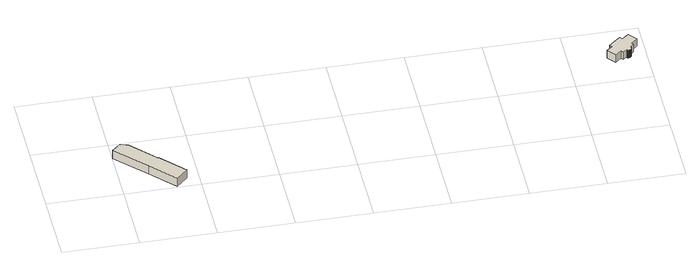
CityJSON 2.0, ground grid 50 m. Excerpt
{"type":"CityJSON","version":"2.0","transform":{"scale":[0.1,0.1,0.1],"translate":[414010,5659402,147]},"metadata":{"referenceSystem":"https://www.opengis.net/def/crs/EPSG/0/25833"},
"CityObjects":{
"building1":{"type":"Building","attributes":{"name":"Graf-Stauffenberg-Kaserne","Dachtyp_tdc":"tdcFreeFormRoof","Gemeindeschluessel":14612000,"Dachneigung":10.1,"QualitaetDacherkennung":15,"Geometrietyp2DReferenz":"3000","measuredHeight":9.78,"function":"31001_3073","roofType":"5000"},"geometry":[{"type":"Solid","lod":"1","boundaries":[[[[0,1,2,3,4,5,6,7]],[[8,9,10,11,12,13,14,15]],[[7,9,8,0]],[[6,10,9,7]],[[5,11,10,6]],[[4,12,11,5]],[[3,13,12,4]],[[2,14,13,3]],[[1,15,14,2]],[[0,8,15,1]]]]}]},
"building2":{"type":"Building","attributes":{"Dachtyp_tdc":"tdcFreeFormRoof","Gemeindeschluessel":14612000,"Dachneigung":21.32,"QualitaetDacherkennung":49,"Geometrietyp2DReferenz":"3000","measuredHeight":8.06,"function":"31001_3043","roofType":"5000"},"geometry":[{"type":"Solid","lod":"1","boundaries":[[[[16,17,18,19,20,21,22,23,24,25,26,27,28,29,30,31,32,33,34,35,36,37,38,39,40,41,42,43,44,45,46,47,48,49,50,51,52,53,54,55,56,57,58,59,60,61,62,63,64,65,66,67,68,69,70,71,72]],[[73,74,75,76,77,78,79,80,81,82,83,84,85,86,87,88,89,90,91,92,93,94,95,96,97,98,99,100,101,102,103,104,105,106,107,108,109,110,111,112,113,114,115,116,117,118,119,120,121,122,123,124,125,126,127,128,129]],[[72,74,73,16]],[[71,75,74,72]],[[70,76,75,71]],[[69,77,76,70]],[[68,78,77,69]],[[67,79,78,68]],[[66,80,79,67]],[[65,81,80,66]],[[64,82,81,65]],[[63,83,82,64]],[[62,84,83,63]],[[61,85,84,62]],[[60,86,85,61]],[[59,87,86,60]],[[58,88,87,59]],[[57,89,88,58]],[[56,90,89,57]],[[55,91,90,56]],[[54,92,91,55]],[[53,93,92,54]],[[52,94,93,53]],[[51,95,94,52]],[[50,96,95,51]],[[49,97,96,50]],[[48,98,97,49]],[[47,99,98,48]],[[46,100,99,47]],[[45,101,100,46]],[[44,102,101,45]],[[43,103,102,44]],[[42,104,103,43]],[[41,105,104,42]],[[40,106,105,41]],[[39,107,106,40]],[[38,108,107,39]],[[37,109,108,38]],[[36,110,109,37]],[[35,111,110,36]],[[34,112,111,35]],[[33,113,112,34]],[[32,114,113,33]],[[31,115,114,32]],[[30,116,115,31]],[[29,117,116,30]],[[28,118,117,29]],[[27,119,118,28]],[[26,120,119,27]],[[25,121,120,26]],[[24,122,121,25]],[[23,123,122,24]],[[22,124,123,23]],[[21,125,124,22]],[[20,126,125,21]],[[19,127,126,20]],[[18,128,127,19]],[[17,129,128,18]],[[16,73,129,17]]]]}]}
},
"vertices":[
[345,8,65],[420,79,65],[269,238,65],[266,235,65],[109,400,65],[58,418,65],[1,365,65],[194,167,65],[345,8,0],[194,167,0],[1,365,0],[58,418,0],[109,400,0],[266,235,0],[269,238,0],[420,79,0],
[3374,708,196],[3329,671,196],[3315,688,196],[3237,623,196],[3250,606,196],[3210,573,196],[3257,517,196],[3297,550,196],[3308,537,196],[3332,556,196],[3333,555,196],[3334,554,196],[3335,553,196],[3336,552,196],[3337,552,196],[3338,551,196],[3340,550,196],[3341,550,196],[3342,550,196],[3344,549,196],[3345,549,196],[3347,549,196],[3348,549,196],[3350,549,196],[3351,550,196],[3352,550,196],[3354,550,196],[3355,551,196],[3356,551,196],[3358,552,196],[3359,553,196],[3360,554,196],[3361,555,196],[3362,556,196],[3363,557,196],[3364,558,196],[3365,559,196],[3365,561,196],[3366,562,196],[3366,563,196],[3367,565,196],[3367,566,196],[3367,567,196],[3367,569,196],[3367,570,196],[3367,572,196],[3367,573,196],[3367,575,196],[3366,576,196],[3366,577,196],[3365,579,196],[3365,580,196],[3364,581,196],[3363,582,196],[3386,602,196],[3375,615,196],[3420,653,196],[3374,708,136],[3420,653,136],[3375,615,136],[3386,602,136],[3363,582,136],[3364,581,136],[3365,580,136],[3365,579,136],[3366,577,136],[3366,576,136],[3367,575,136],[3367,573,136],[3367,572,136],[3367,570,136],[3367,569,136],[3367,567,136],[3367,566,136],[3367,565,136],[3366,563,136],[3366,562,136],[3365,561,136],[3365,559,136],[3364,558,136],[3363,557,136],[3362,556,136],[3361,555,136],[3360,554,136],[3359,553,136],[3358,552,136],[3356,551,136],[3355,551,136],[3354,550,136],[3352,550,136],[3351,550,136],[3350,549,136],[3348,549,136],[3347,549,136],[3345,549,136],[3344,549,136],[3342,550,136],[3341,550,136],[3340,550,136],[3338,551,136],[3337,552,136],[3336,552,136],[3335,553,136],[3334,554,136],[3333,555,136],[3332,556,136],[3308,537,136],[3297,550,136],[3257,517,136],[3210,573,136],[3250,606,136],[3237,623,136],[3315,688,136],[3329,671,136]
]}
